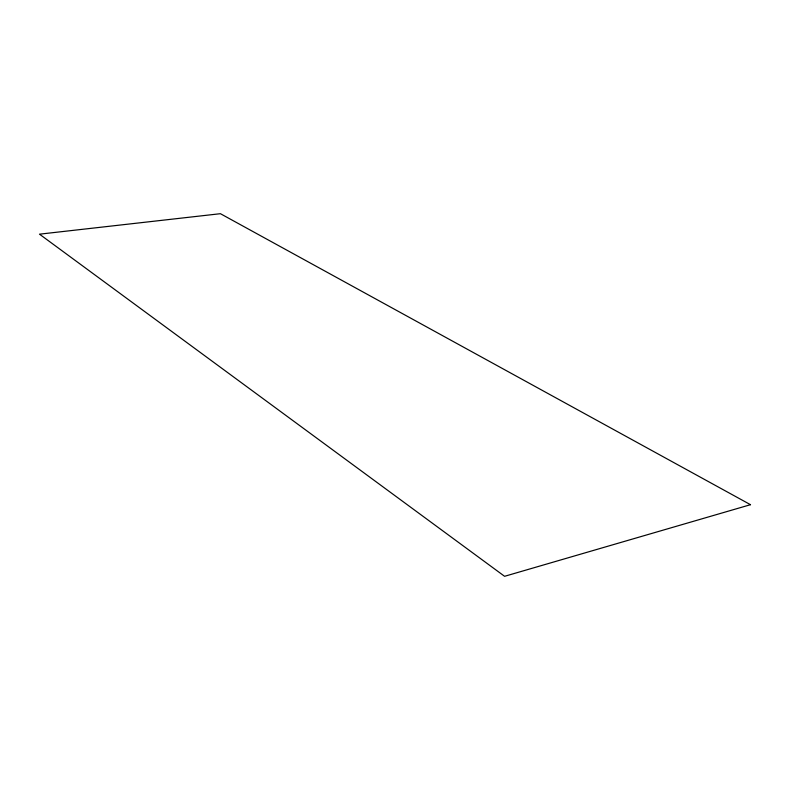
<?xml version="1.0" encoding="UTF-8"?>
<svg xmlns="http://www.w3.org/2000/svg" width="790" height="790" viewBox="0 0 790 790"><rect width="100%" height="100%" fill="white"/><g stroke="black" fill="none" stroke-linecap="round" stroke-linejoin="round"><path stroke-width="1.19" d="M750.5 504.692L504.583 576.305L39.5 234.176L220.42 213.695L750.5 504.692"/></g></svg>
